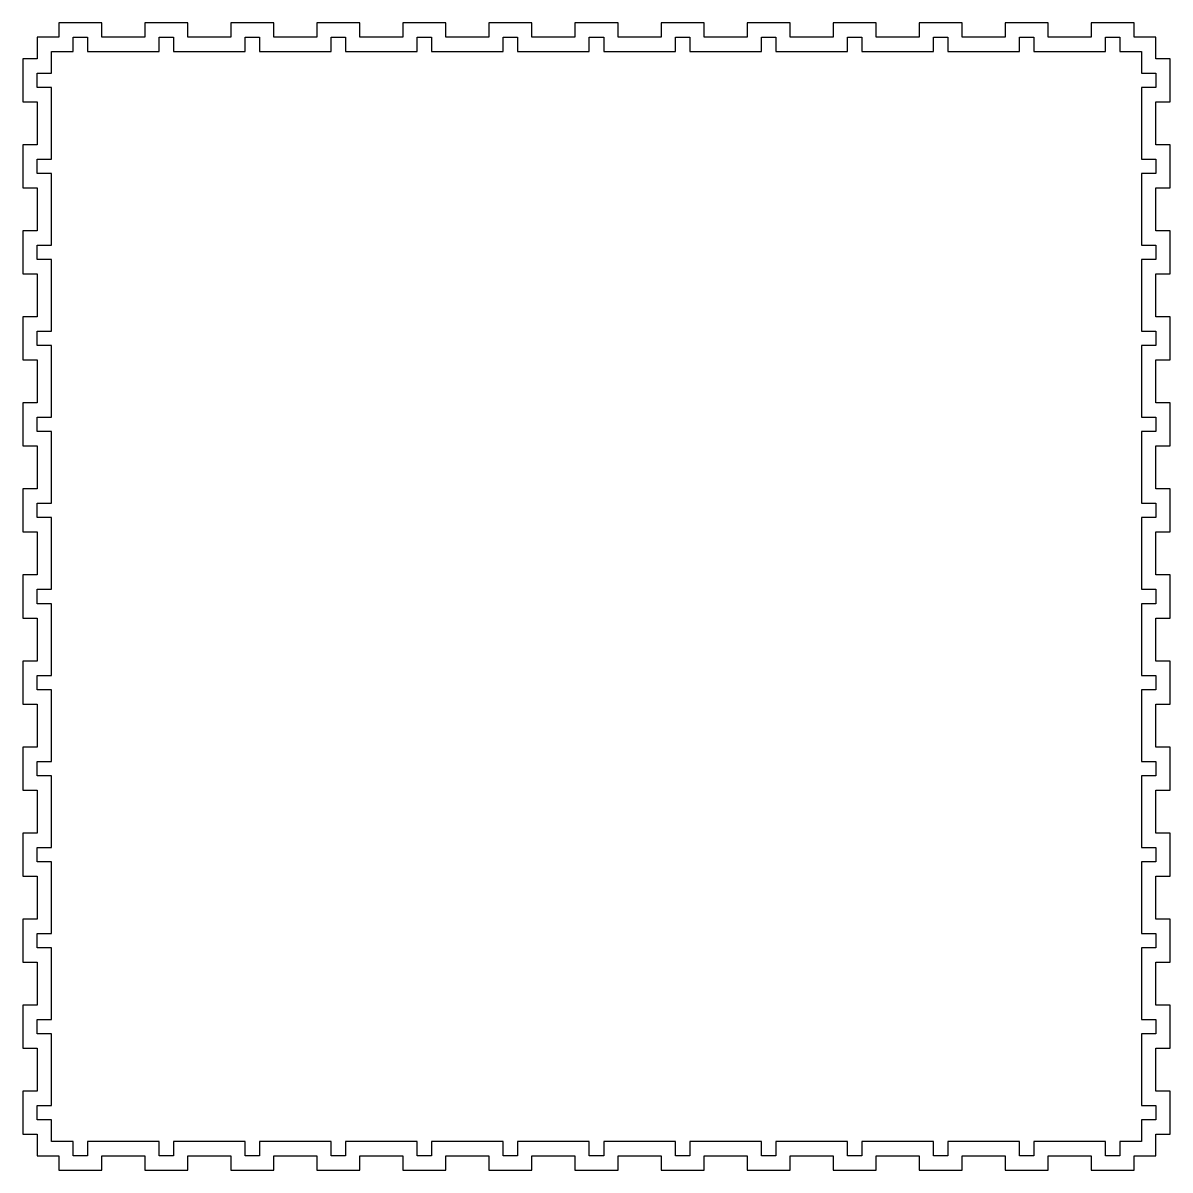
# Model space of a CAD drawing. Header units: millimetres. Extents: x -240 to 0, y -426 to -186.
import ezdxf

# ---------------------------------------------------------------- set-up
doc = ezdxf.new("R2010")
doc.units = ezdxf.units.MM
doc.layers.get('0').update_dxf_attribs({"linetype": 'CONTINUOUS'})

msp = doc.modelspace()

# ---------------------------------------------------------------- linework, layer by layer
for points in [[(-232.5, -423), (-232.5, -426), (-223.5, -426), (-223.5, -423), (-214.5, -423), (-214.5, -426), (-205.5, -426), (-205.5, -423), (-196.5, -423), (-196.5, -426), (-187.5, -426), (-187.5, -423), (-178.5, -423), (-178.5, -426), (-169.5, -426), (-169.5, -423), (-160.5, -423), (-160.5, -426), (-151.5, -426), (-151.5, -423), (-142.5, -423), (-142.5, -426), (-133.5, -426), (-133.5, -423), (-124.5, -423), (-124.5, -426), (-115.5, -426), (-115.5, -423), (-106.5, -423), (-106.5, -426), (-97.5, -426), (-97.5, -423), (-88.5, -423), (-88.5, -426), (-79.5, -426), (-79.5, -423), (-70.5, -423), (-70.5, -426), (-61.5, -426), (-61.5, -423), (-52.5, -423), (-52.5, -426), (-43.5, -426), (-43.5, -423), (-34.5, -423), (-34.5, -426), (-25.5, -426), (-25.5, -423), (-16.5, -423), (-16.5, -426), (-7.5, -426), (-7.5, -423), (-3, -423), (-3, -418.5), (0, -418.5), (0, -409.5), (-3, -409.5), (-3, -400.5), (0, -400.5), (0, -391.5), (-3, -391.5), (-3, -382.5), (0, -382.5), (0, -373.5), (-3, -373.5), (-3, -364.5), (0, -364.5), (0, -355.5), (-3, -355.5), (-3, -346.5), (0, -346.5), (0, -337.5), (-3, -337.5), (-3, -328.5), (0, -328.5), (0, -319.5), (-3, -319.5), (-3, -310.5), (0, -310.5), (0, -301.5), (-3, -301.5), (-3, -292.5), (0, -292.5), (0, -283.5), (-3, -283.5), (-3, -274.5), (0, -274.5), (0, -265.5), (-3, -265.5), (-3, -256.5), (0, -256.5), (0, -247.5), (-3, -247.5), (-3, -238.5), (0, -238.5), (0, -229.5), (-3, -229.5), (-3, -220.5), (0, -220.5), (0, -211.5), (-3, -211.5), (-3, -202.5), (0, -202.5), (0, -193.5), (-3, -193.5), (-3, -189), (-7.5, -189), (-7.5, -186), (-16.5, -186), (-16.5, -189), (-25.5, -189), (-25.5, -186), (-34.5, -186), (-34.5, -189), (-43.5, -189), (-43.5, -186), (-52.5, -186), (-52.5, -189), (-61.5, -189), (-61.5, -186), (-70.5, -186), (-70.5, -189), (-79.5, -189), (-79.5, -186), (-88.5, -186), (-88.5, -189), (-97.5, -189), (-97.5, -186), (-106.5, -186), (-106.5, -189), (-115.5, -189), (-115.5, -186), (-124.5, -186), (-124.5, -189), (-133.5, -189), (-133.5, -186), (-142.5, -186), (-142.5, -189), (-151.5, -189), (-151.5, -186), (-160.5, -186), (-160.5, -189), (-169.5, -189), (-169.5, -186), (-178.5, -186), (-178.5, -189), (-187.5, -189), (-187.5, -186), (-196.5, -186), (-196.5, -189), (-205.5, -189), (-205.5, -186), (-214.5, -186), (-214.5, -189), (-223.5, -189), (-223.5, -186), (-232.5, -186), (-232.5, -189), (-237, -189), (-237, -193.5), (-240, -193.5), (-240, -202.5), (-237, -202.5), (-237, -211.5), (-240, -211.5), (-240, -220.5), (-237, -220.5), (-237, -229.5), (-240, -229.5), (-240, -238.5), (-237, -238.5), (-237, -247.5), (-240, -247.5), (-240, -256.5), (-237, -256.5), (-237, -265.5), (-240, -265.5), (-240, -274.5), (-237, -274.5), (-237, -283.5), (-240, -283.5), (-240, -292.5), (-237, -292.5), (-237, -301.5), (-240, -301.5), (-240, -310.5), (-237, -310.5), (-237, -319.5), (-240, -319.5), (-240, -328.5), (-237, -328.5), (-237, -337.5), (-240, -337.5), (-240, -346.5), (-237, -346.5), (-237, -355.5), (-240, -355.5), (-240, -364.5), (-237, -364.5), (-237, -373.5), (-240, -373.5), (-240, -382.5), (-237, -382.5), (-237, -391.5), (-240, -391.5), (-240, -400.5), (-237, -400.5), (-237, -409.5), (-240, -409.5), (-240, -418.5), (-237, -418.5), (-237, -423)], [(-3, -250.5), (-3, -253.5), (-6, -253.5), (-6, -268.5), (-3, -268.5), (-3, -271.5), (-6, -271.5), (-6, -286.5), (-3, -286.5), (-3, -289.5), (-6, -289.5), (-6, -304.5), (-3, -304.5), (-3, -307.5), (-6, -307.5), (-6, -322.5), (-3, -322.5), (-3, -325.5), (-6, -325.5), (-6, -340.5), (-3, -340.5), (-3, -343.5), (-6, -343.5), (-6, -358.5), (-3, -358.5), (-3, -361.5), (-6, -361.5), (-6, -376.5), (-3, -376.5), (-3, -379.5), (-6, -379.5), (-6, -394.5), (-3, -394.5), (-3, -397.5), (-6, -397.5), (-6, -412.5), (-3, -412.5), (-3, -415.5), (-6, -415.5), (-6, -420), (-10.5, -420), (-10.5, -423), (-13.5, -423), (-13.5, -420), (-28.5, -420), (-28.5, -423), (-31.5, -423), (-31.5, -420), (-46.5, -420), (-46.5, -423), (-49.5, -423), (-49.5, -420), (-64.5, -420), (-64.5, -423), (-67.5, -423), (-67.5, -420), (-82.5, -420), (-82.5, -423), (-85.5, -423), (-85.5, -420), (-100.5, -420), (-100.5, -423), (-103.5, -423), (-103.5, -420), (-118.5, -420), (-118.5, -423), (-121.5, -423), (-121.5, -420), (-136.5, -420), (-136.5, -423), (-139.5, -423), (-139.5, -420), (-154.5, -420), (-154.5, -423), (-157.5, -423), (-157.5, -420), (-172.5, -420), (-172.5, -423), (-175.5, -423), (-175.5, -420), (-190.5, -420), (-190.5, -423), (-193.5, -423), (-193.5, -420), (-208.5, -420), (-208.5, -423), (-211.5, -423), (-211.5, -420), (-226.5, -420), (-226.5, -423), (-229.5, -423), (-229.5, -420), (-234, -420), (-234, -415.5), (-237, -415.5), (-237, -412.5), (-234, -412.5), (-234, -397.5), (-237, -397.5), (-237, -394.5), (-234, -394.5), (-234, -379.5), (-237, -379.5), (-237, -376.5), (-234, -376.5), (-234, -361.5), (-237, -361.5), (-237, -358.5), (-234, -358.5), (-234, -343.5), (-237, -343.5), (-237, -340.5), (-234, -340.5), (-234, -325.5), (-237, -325.5), (-237, -322.5), (-234, -322.5), (-234, -307.5), (-237, -307.5), (-237, -304.5), (-234, -304.5), (-234, -289.5), (-237, -289.5), (-237, -286.5), (-234, -286.5), (-234, -271.5), (-237, -271.5), (-237, -268.5), (-234, -268.5), (-234, -253.5), (-237, -253.5), (-237, -250.5), (-234, -250.5), (-234, -235.5), (-237, -235.5), (-237, -232.5), (-234, -232.5), (-234, -217.5), (-237, -217.5), (-237, -214.5), (-234, -214.5), (-234, -199.5), (-237, -199.5), (-237, -196.5), (-234, -196.5), (-234, -192), (-229.5, -192), (-229.5, -189), (-226.5, -189), (-226.5, -192), (-211.5, -192), (-211.5, -189), (-208.5, -189), (-208.5, -192), (-193.5, -192), (-193.5, -189), (-190.5, -189), (-190.5, -192), (-175.5, -192), (-175.5, -189), (-172.5, -189), (-172.5, -192), (-157.5, -192), (-157.5, -189), (-154.5, -189), (-154.5, -192), (-139.5, -192), (-139.5, -189), (-136.5, -189), (-136.5, -192), (-121.5, -192), (-121.5, -189), (-118.5, -189), (-118.5, -192), (-103.5, -192), (-103.5, -189), (-100.5, -189), (-100.5, -192), (-85.5, -192), (-85.5, -189), (-82.5, -189), (-82.5, -192), (-67.5, -192), (-67.5, -189), (-64.5, -189), (-64.5, -192), (-49.5, -192), (-49.5, -189), (-46.5, -189), (-46.5, -192), (-31.5, -192), (-31.5, -189), (-28.5, -189), (-28.5, -192), (-13.5, -192), (-13.5, -189), (-10.5, -189), (-10.5, -192), (-6, -192), (-6, -196.5), (-3, -196.5), (-3, -199.5), (-6, -199.5), (-6, -214.5), (-3, -214.5), (-3, -217.5), (-6, -217.5), (-6, -232.5), (-3, -232.5), (-3, -235.5), (-6, -235.5), (-6, -250.5)]]:
    msp.add_lwpolyline(points, close=True)

doc.saveas('drawing.dxf')
